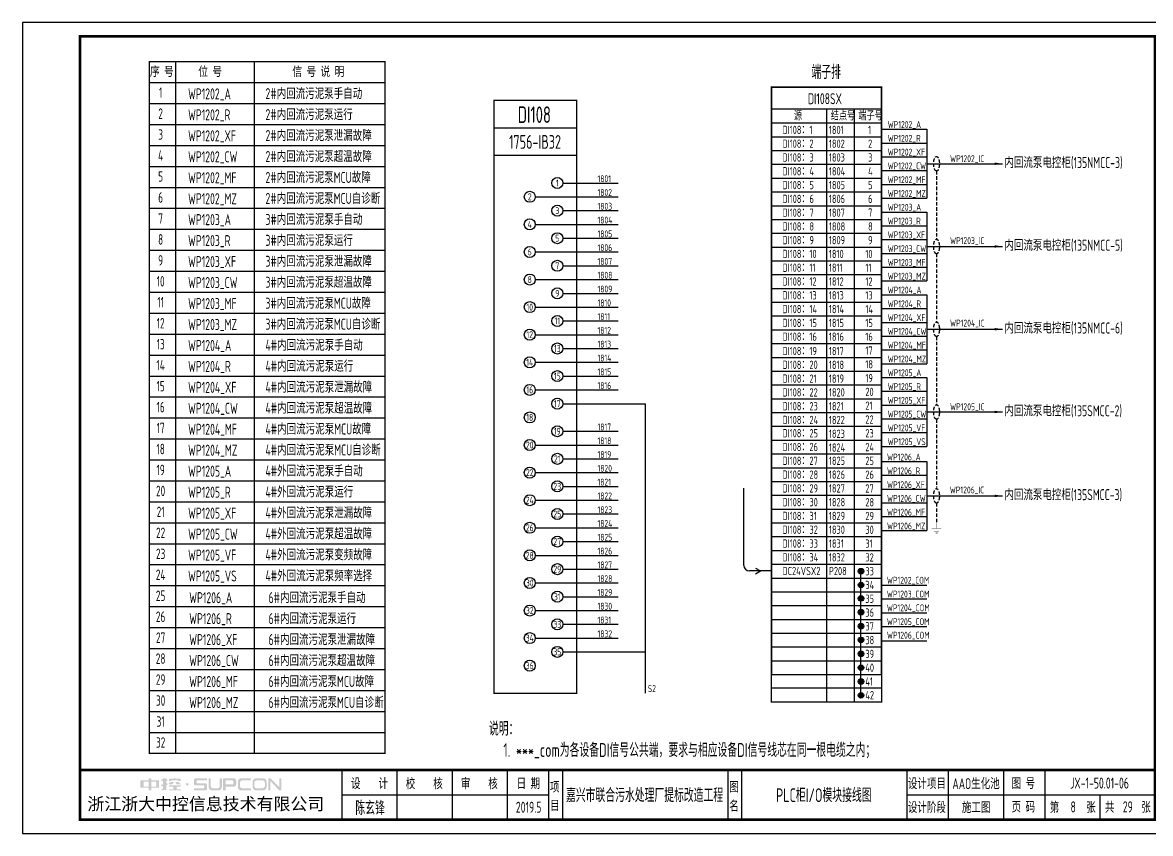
# Model space of a CAD drawing. Header units: millimetres. Extents: x 30557 to 235556, y -116603 to -73383.
# Drawn here: x 38873 to 42964, y -83077 to -80137 of the extents above; entities that cross this region are included whole.
import ezdxf
from ezdxf.enums import TextEntityAlignment as Align

# ---------------------------------------------------------------- set-up
doc = ezdxf.new("R2010")
doc.units = ezdxf.units.MM
doc.linetypes.add('DASHED2', pattern=[0.375, 0.25, -0.125])
doc.layers.add('1', color=3, linetype='Continuous')
doc.layers.add('符号层', color=3, linetype='Continuous')
doc.layers.add('_Drawing', color=7, linetype='Continuous', lineweight=25)
doc.styles.add('supcon', font='sceie.shx', dxfattribs={"width": 0.75, "height": 40, "bigfont": 'sceic.shx'})
doc.styles.add('Title', font='', dxfattribs={"height": 45})
doc.styles.get('Title').set_extended_font_data('SimHei')

# ---------------------------------------------------------------- blocks, each defined once
blk = doc.blocks.new('中控·SUPCON')
at = {"linetype": 'Continuous'}
h = blk.add_hatch(color=2, dxfattribs=at)
h.dxf.hatch_style = 1
h.paths.add_polyline_path([(34, 33), (20, 33), (20, 37), (15, 37), (15, 36), (15, 33), (0, 33), (0, 20), (13, 20), (15, 20), (15, 15), (20, 15), (20, 20), (22, 20), (34, 20)])
h.paths.add_polyline_path([(20, 30), (20, 31), (29, 31), (29, 22), (20, 22)], flags=16)
h.paths.add_polyline_path([(15, 30), (15, 22), (6, 22), (6, 31), (15, 31)], flags=16)
h.paths.add_polyline_path([(47, 32), (49, 32), (49, 35), (47, 35), (47, 37), (41, 37), (41, 35), (38, 35), (38, 32), (41, 32), (41, 25.8), (38, 25), (38, 22), (41, 22.8), (41, 18.3), (39, 17), (39, 15), (47, 16), (47, 24.5), (49, 25), (49, 28), (47, 27.5)])
h.paths.add_polyline_path([(61, 30), (55, 30), (52, 28), (52, 26), (58, 26)])
h.paths.add_polyline_path([(73, 28), (71, 28), (70, 30), (64, 30), (66, 26), (73, 26)])
h.paths.add_polyline_path([(73, 36), (64.6, 36), (64.6, 37), (60.4, 37), (60.4, 36), (52, 36), (52, 32), (56.8, 32), (56.8, 33.1), (68.2, 33.1), (68.2, 32), (73, 32)])
h.paths.add_polyline_path([(66, 22), (73, 22), (73, 24), (52, 24), (52, 22), (60, 22), (60, 17), (52, 17), (52, 15), (74, 15), (74, 17), (66, 17)])
h.paths.add_polyline_path([(82.7, 26.1, 1), (87.6, 26.1, 1)])
h.paths.add_polyline_path([(118, 28), (103.5, 28, -0.414214), (102.5, 29), (102.5, 32, -0.414214), (103.5, 33), (121, 33), (121, 37), (100.5, 37, 0.414214), (97.5, 34), (97.5, 27, 0.414214), (100.5, 24), (115, 24, -0.414214), (116, 23), (116, 20, -0.414214), (115, 19), (97.5, 19), (97.5, 15), (118, 15, 0.414214), (121, 18), (121, 25, 0.414214)])
h.paths.add_polyline_path([(128, 37), (124, 37), (124, 36), (124, 21, 0.414214), (130, 15), (142, 15, 0.414214), (148, 21), (148, 37), (144, 37), (144, 22, -0.414214), (141, 19), (131, 19, -0.414214), (128, 22)])
h.paths.add_polyline_path([(174, 26), (174, 33, 0.414214), (170, 37), (150, 37), (150, 36), (150, 15), (155, 15), (155, 22), (170, 22, 0.414214)])
h.paths.add_polyline_path([(167, 26), (155, 26), (155, 33), (167, 33, -0.414214), (169, 31), (169, 28, -0.414214)], flags=16)
h.paths.add_polyline_path([(201, 19), (185, 19, -0.414214), (181, 23), (181, 29, -0.414214), (185, 33), (201, 33), (201, 37), (183, 37, 0.414214), (177, 31), (177, 21, 0.414214), (183, 15), (201, 15)])
h.paths.add_polyline_path([(229, 21), (229, 31, 0.414214), (223, 37), (210, 37, 0.414214), (204, 31), (204, 21, 0.414214), (210, 15), (223, 15, 0.414214)])
h.paths.add_polyline_path([(207, 23), (207, 29, -0.414214), (211, 33), (222, 33, -0.414214), (226, 29), (226, 23, -0.414214), (222, 19), (211, 19, -0.414214)], flags=16)
h.paths.add_polyline_path([(236, 32.1), (252, 15), (256, 15), (256, 37), (252, 37), (252, 21), (236, 37), (232, 37), (232, 36), (232, 15), (236, 15)])
h = blk.add_hatch(color=2, dxfattribs=at)
h.dxf.hatch_style = 1
h.paths.add_polyline_path([(34, 33), (20, 33), (20, 37), (15, 37), (15, 36), (15, 33), (0, 33), (0, 20), (13, 20), (15, 20), (15, 15), (20, 15), (20, 20), (22, 20), (34, 20)])
h.paths.add_polyline_path([(20, 30), (20, 31), (29, 31), (29, 22), (20, 22)], flags=16)
h.paths.add_polyline_path([(15, 30), (15, 22), (6, 22), (6, 31), (15, 31)], flags=16)
h.paths.add_polyline_path([(47, 32), (49, 32), (49, 35), (47, 35), (47, 37), (41, 37), (41, 35), (38, 35), (38, 32), (41, 32), (41, 25.8), (38, 25), (38, 22), (41, 22.8), (41, 18.3), (39, 17), (39, 15), (47, 16), (47, 24.5), (49, 25), (49, 28), (47, 27.5)])
h.paths.add_polyline_path([(61, 30), (55, 30), (52, 28), (52, 26), (58, 26)])
h.paths.add_polyline_path([(73, 28), (71, 28), (70, 30), (64, 30), (66, 26), (73, 26)])
h.paths.add_polyline_path([(73, 36), (64.6, 36), (64.6, 37), (60.4, 37), (60.4, 36), (52, 36), (52, 32), (56.8, 32), (56.8, 33.1), (68.2, 33.1), (68.2, 32), (73, 32)])
h.paths.add_polyline_path([(66, 22), (73, 22), (73, 24), (52, 24), (52, 22), (60, 22), (60, 17), (52, 17), (52, 15), (74, 15), (74, 17), (66, 17)])
h.paths.add_polyline_path([(82.7, 26.1, 1), (87.6, 26.1, 1)])
h.paths.add_polyline_path([(118, 28), (103.5, 28, -0.414214), (102.5, 29), (102.5, 32, -0.414214), (103.5, 33), (121, 33), (121, 37), (100.5, 37, 0.414214), (97.5, 34), (97.5, 27, 0.414214), (100.5, 24), (115, 24, -0.414214), (116, 23), (116, 20, -0.414214), (115, 19), (97.5, 19), (97.5, 15), (118, 15, 0.414214), (121, 18), (121, 25, 0.414214)])
h.paths.add_polyline_path([(128, 37), (124, 37), (124, 36), (124, 21, 0.414214), (130, 15), (142, 15, 0.414214), (148, 21), (148, 37), (144, 37), (144, 22, -0.414214), (141, 19), (131, 19, -0.414214), (128, 22)])
h.paths.add_polyline_path([(174, 26), (174, 33, 0.414214), (170, 37), (150, 37), (150, 36), (150, 15), (155, 15), (155, 22), (170, 22, 0.414214)])
h.paths.add_polyline_path([(167, 26), (155, 26), (155, 33), (167, 33, -0.414214), (169, 31), (169, 28, -0.414214)], flags=16)
h.paths.add_polyline_path([(201, 19), (185, 19, -0.414214), (181, 23), (181, 29, -0.414214), (185, 33), (201, 33), (201, 37), (183, 37, 0.414214), (177, 31), (177, 21, 0.414214), (183, 15), (201, 15)])
h.paths.add_polyline_path([(229, 21), (229, 31, 0.414214), (223, 37), (210, 37, 0.414214), (204, 31), (204, 21, 0.414214), (210, 15), (223, 15, 0.414214)])
h.paths.add_polyline_path([(207, 23), (207, 29, -0.414214), (211, 33), (222, 33, -0.414214), (226, 29), (226, 23, -0.414214), (222, 19), (211, 19, -0.414214)], flags=16)
h.paths.add_polyline_path([(236, 32.1), (252, 15), (256, 15), (256, 37), (252, 37), (252, 21), (236, 37), (232, 37), (232, 36), (232, 15), (236, 15)])
h = blk.add_hatch(color=2, dxfattribs=at)
h.dxf.hatch_style = 1
h.paths.add_polyline_path([(34, 33), (20, 33), (20, 37), (15, 37), (15, 36), (15, 33), (0, 33), (0, 20), (13, 20), (15, 20), (15, 15), (20, 15), (20, 20), (22, 20), (34, 20)])
h.paths.add_polyline_path([(20, 30), (20, 31), (29, 31), (29, 22), (20, 22)], flags=16)
h.paths.add_polyline_path([(15, 30), (15, 22), (6, 22), (6, 31), (15, 31)], flags=16)
h.paths.add_polyline_path([(47, 32), (49, 32), (49, 35), (47, 35), (47, 37), (41, 37), (41, 35), (38, 35), (38, 32), (41, 32), (41, 25.8), (38, 25), (38, 22), (41, 22.8), (41, 18.3), (39, 17), (39, 15), (47, 16), (47, 24.5), (49, 25), (49, 28), (47, 27.5)])
h.paths.add_polyline_path([(61, 30), (55, 30), (52, 28), (52, 26), (58, 26)])
h.paths.add_polyline_path([(73, 28), (71, 28), (70, 30), (64, 30), (66, 26), (73, 26)])
h.paths.add_polyline_path([(73, 36), (64.6, 36), (64.6, 37), (60.4, 37), (60.4, 36), (52, 36), (52, 32), (56.8, 32), (56.8, 33.1), (68.2, 33.1), (68.2, 32), (73, 32)])
h.paths.add_polyline_path([(66, 22), (73, 22), (73, 24), (52, 24), (52, 22), (60, 22), (60, 17), (52, 17), (52, 15), (74, 15), (74, 17), (66, 17)])
h.paths.add_polyline_path([(82.7, 26.1, 1), (87.6, 26.1, 1)])
h.paths.add_polyline_path([(118, 28), (103.5, 28, -0.414214), (102.5, 29), (102.5, 32, -0.414214), (103.5, 33), (121, 33), (121, 37), (100.5, 37, 0.414214), (97.5, 34), (97.5, 27, 0.414214), (100.5, 24), (115, 24, -0.414214), (116, 23), (116, 20, -0.414214), (115, 19), (97.5, 19), (97.5, 15), (118, 15, 0.414214), (121, 18), (121, 25, 0.414214)])
h.paths.add_polyline_path([(128, 37), (124, 37), (124, 36), (124, 21, 0.414214), (130, 15), (142, 15, 0.414214), (148, 21), (148, 37), (144, 37), (144, 22, -0.414214), (141, 19), (131, 19, -0.414214), (128, 22)])
h.paths.add_polyline_path([(174, 26), (174, 33, 0.414214), (170, 37), (150, 37), (150, 36), (150, 15), (155, 15), (155, 22), (170, 22, 0.414214)])
h.paths.add_polyline_path([(167, 26), (155, 26), (155, 33), (167, 33, -0.414214), (169, 31), (169, 28, -0.414214)], flags=16)
h.paths.add_polyline_path([(201, 19), (185, 19, -0.414214), (181, 23), (181, 29, -0.414214), (185, 33), (201, 33), (201, 37), (183, 37, 0.414214), (177, 31), (177, 21, 0.414214), (183, 15), (201, 15)])
h.paths.add_polyline_path([(229, 21), (229, 31, 0.414214), (223, 37), (210, 37, 0.414214), (204, 31), (204, 21, 0.414214), (210, 15), (223, 15, 0.414214)])
h.paths.add_polyline_path([(207, 23), (207, 29, -0.414214), (211, 33), (222, 33, -0.414214), (226, 29), (226, 23, -0.414214), (222, 19), (211, 19, -0.414214)], flags=16)
h.paths.add_polyline_path([(236, 32.1), (252, 15), (256, 15), (256, 37), (252, 37), (252, 21), (236, 37), (232, 37), (232, 36), (232, 15), (236, 15)])
h = blk.add_hatch(color=2, dxfattribs=at)
h.dxf.hatch_style = 1
h.paths.add_polyline_path([(34, 33), (20, 33), (20, 37), (15, 37), (15, 36), (15, 33), (0, 33), (0, 20), (13, 20), (15, 20), (15, 15), (20, 15), (20, 20), (22, 20), (34, 20)])
h.paths.add_polyline_path([(20, 30), (20, 31), (29, 31), (29, 22), (20, 22)], flags=16)
h.paths.add_polyline_path([(15, 30), (15, 22), (6, 22), (6, 31), (15, 31)], flags=16)
h.paths.add_polyline_path([(47, 32), (49, 32), (49, 35), (47, 35), (47, 37), (41, 37), (41, 35), (38, 35), (38, 32), (41, 32), (41, 25.8), (38, 25), (38, 22), (41, 22.8), (41, 18.3), (39, 17), (39, 15), (47, 16), (47, 24.5), (49, 25), (49, 28), (47, 27.5)])
h.paths.add_polyline_path([(61, 30), (55, 30), (52, 28), (52, 26), (58, 26)])
h.paths.add_polyline_path([(73, 28), (71, 28), (70, 30), (64, 30), (66, 26), (73, 26)])
h.paths.add_polyline_path([(73, 36), (64.6, 36), (64.6, 37), (60.4, 37), (60.4, 36), (52, 36), (52, 32), (56.8, 32), (56.8, 33.1), (68.2, 33.1), (68.2, 32), (73, 32)])
h.paths.add_polyline_path([(66, 22), (73, 22), (73, 24), (52, 24), (52, 22), (60, 22), (60, 17), (52, 17), (52, 15), (74, 15), (74, 17), (66, 17)])
h.paths.add_polyline_path([(82.7, 26.1, 1), (87.6, 26.1, 1)])
h.paths.add_polyline_path([(118, 28), (103.5, 28, -0.414214), (102.5, 29), (102.5, 32, -0.414214), (103.5, 33), (121, 33), (121, 37), (100.5, 37, 0.414214), (97.5, 34), (97.5, 27, 0.414214), (100.5, 24), (115, 24, -0.414214), (116, 23), (116, 20, -0.414214), (115, 19), (97.5, 19), (97.5, 15), (118, 15, 0.414214), (121, 18), (121, 25, 0.414214)])
h.paths.add_polyline_path([(128, 37), (124, 37), (124, 36), (124, 21, 0.414214), (130, 15), (142, 15, 0.414214), (148, 21), (148, 37), (144, 37), (144, 22, -0.414214), (141, 19), (131, 19, -0.414214), (128, 22)])
h.paths.add_polyline_path([(174, 26), (174, 33, 0.414214), (170, 37), (150, 37), (150, 36), (150, 15), (155, 15), (155, 22), (170, 22, 0.414214)])
h.paths.add_polyline_path([(167, 26), (155, 26), (155, 33), (167, 33, -0.414214), (169, 31), (169, 28, -0.414214)], flags=16)
h.paths.add_polyline_path([(201, 19), (185, 19, -0.414214), (181, 23), (181, 29, -0.414214), (185, 33), (201, 33), (201, 37), (183, 37, 0.414214), (177, 31), (177, 21, 0.414214), (183, 15), (201, 15)])
h.paths.add_polyline_path([(229, 21), (229, 31, 0.414214), (223, 37), (210, 37, 0.414214), (204, 31), (204, 21, 0.414214), (210, 15), (223, 15, 0.414214)])
h.paths.add_polyline_path([(207, 23), (207, 29, -0.414214), (211, 33), (222, 33, -0.414214), (226, 29), (226, 23, -0.414214), (222, 19), (211, 19, -0.414214)], flags=16)
h.paths.add_polyline_path([(236, 32.1), (252, 15), (256, 15), (256, 37), (252, 37), (252, 21), (236, 37), (232, 37), (232, 36), (232, 15), (236, 15)])
h = blk.add_hatch(color=2, dxfattribs=at)
h.dxf.hatch_style = 1
h.paths.add_polyline_path([(34, 33), (20, 33), (20, 37), (15, 37), (15, 36), (15, 33), (0, 33), (0, 20), (13, 20), (15, 20), (15, 15), (20, 15), (20, 20), (22, 20), (34, 20)])
h.paths.add_polyline_path([(20, 30), (20, 31), (29, 31), (29, 22), (20, 22)], flags=16)
h.paths.add_polyline_path([(15, 30), (15, 22), (6, 22), (6, 31), (15, 31)], flags=16)
h.paths.add_polyline_path([(47, 32), (49, 32), (49, 35), (47, 35), (47, 37), (41, 37), (41, 35), (38, 35), (38, 32), (41, 32), (41, 25.8), (38, 25), (38, 22), (41, 22.8), (41, 18.3), (39, 17), (39, 15), (47, 16), (47, 24.5), (49, 25), (49, 28), (47, 27.5)])
h.paths.add_polyline_path([(61, 30), (55, 30), (52, 28), (52, 26), (58, 26)])
h.paths.add_polyline_path([(73, 28), (71, 28), (70, 30), (64, 30), (66, 26), (73, 26)])
h.paths.add_polyline_path([(73, 36), (64.6, 36), (64.6, 37), (60.4, 37), (60.4, 36), (52, 36), (52, 32), (56.8, 32), (56.8, 33.1), (68.2, 33.1), (68.2, 32), (73, 32)])
h.paths.add_polyline_path([(66, 22), (73, 22), (73, 24), (52, 24), (52, 22), (60, 22), (60, 17), (52, 17), (52, 15), (74, 15), (74, 17), (66, 17)])
h.paths.add_polyline_path([(82.7, 26.1, 1), (87.6, 26.1, 1)])
h.paths.add_polyline_path([(118, 28), (103.5, 28, -0.414214), (102.5, 29), (102.5, 32, -0.414214), (103.5, 33), (121, 33), (121, 37), (100.5, 37, 0.414214), (97.5, 34), (97.5, 27, 0.414214), (100.5, 24), (115, 24, -0.414214), (116, 23), (116, 20, -0.414214), (115, 19), (97.5, 19), (97.5, 15), (118, 15, 0.414214), (121, 18), (121, 25, 0.414214)])
h.paths.add_polyline_path([(128, 37), (124, 37), (124, 36), (124, 21, 0.414214), (130, 15), (142, 15, 0.414214), (148, 21), (148, 37), (144, 37), (144, 22, -0.414214), (141, 19), (131, 19, -0.414214), (128, 22)])
h.paths.add_polyline_path([(174, 26), (174, 33, 0.414214), (170, 37), (150, 37), (150, 36), (150, 15), (155, 15), (155, 22), (170, 22, 0.414214)])
h.paths.add_polyline_path([(167, 26), (155, 26), (155, 33), (167, 33, -0.414214), (169, 31), (169, 28, -0.414214)], flags=16)
h.paths.add_polyline_path([(201, 19), (185, 19, -0.414214), (181, 23), (181, 29, -0.414214), (185, 33), (201, 33), (201, 37), (183, 37, 0.414214), (177, 31), (177, 21, 0.414214), (183, 15), (201, 15)])
h.paths.add_polyline_path([(229, 21), (229, 31, 0.414214), (223, 37), (210, 37, 0.414214), (204, 31), (204, 21, 0.414214), (210, 15), (223, 15, 0.414214)])
h.paths.add_polyline_path([(207, 23), (207, 29, -0.414214), (211, 33), (222, 33, -0.414214), (226, 29), (226, 23, -0.414214), (222, 19), (211, 19, -0.414214)], flags=16)
h.paths.add_polyline_path([(236, 32.1), (252, 15), (256, 15), (256, 37), (252, 37), (252, 21), (236, 37), (232, 37), (232, 36), (232, 15), (236, 15)])
h = blk.add_hatch(color=2, dxfattribs=at)
h.dxf.hatch_style = 1
h.paths.add_polyline_path([(34, 33), (20, 33), (20, 37), (15, 37), (15, 36), (15, 33), (0, 33), (0, 20), (13, 20), (15, 20), (15, 15), (20, 15), (20, 20), (22, 20), (34, 20)])
h.paths.add_polyline_path([(20, 30), (20, 31), (29, 31), (29, 22), (20, 22)], flags=16)
h.paths.add_polyline_path([(15, 30), (15, 22), (6, 22), (6, 31), (15, 31)], flags=16)
h.paths.add_polyline_path([(47, 32), (49, 32), (49, 35), (47, 35), (47, 37), (41, 37), (41, 35), (38, 35), (38, 32), (41, 32), (41, 25.8), (38, 25), (38, 22), (41, 22.8), (41, 18.3), (39, 17), (39, 15), (47, 16), (47, 24.5), (49, 25), (49, 28), (47, 27.5)])
h.paths.add_polyline_path([(61, 30), (55, 30), (52, 28), (52, 26), (58, 26)])
h.paths.add_polyline_path([(73, 28), (71, 28), (70, 30), (64, 30), (66, 26), (73, 26)])
h.paths.add_polyline_path([(73, 36), (64.6, 36), (64.6, 37), (60.4, 37), (60.4, 36), (52, 36), (52, 32), (56.8, 32), (56.8, 33.1), (68.2, 33.1), (68.2, 32), (73, 32)])
h.paths.add_polyline_path([(66, 22), (73, 22), (73, 24), (52, 24), (52, 22), (60, 22), (60, 17), (52, 17), (52, 15), (74, 15), (74, 17), (66, 17)])
h.paths.add_polyline_path([(82.7, 26.1, 1), (87.6, 26.1, 1)])
h.paths.add_polyline_path([(118, 28), (103.5, 28, -0.414214), (102.5, 29), (102.5, 32, -0.414214), (103.5, 33), (121, 33), (121, 37), (100.5, 37, 0.414214), (97.5, 34), (97.5, 27, 0.414214), (100.5, 24), (115, 24, -0.414214), (116, 23), (116, 20, -0.414214), (115, 19), (97.5, 19), (97.5, 15), (118, 15, 0.414214), (121, 18), (121, 25, 0.414214)])
h.paths.add_polyline_path([(128, 37), (124, 37), (124, 36), (124, 21, 0.414214), (130, 15), (142, 15, 0.414214), (148, 21), (148, 37), (144, 37), (144, 22, -0.414214), (141, 19), (131, 19, -0.414214), (128, 22)])
h.paths.add_polyline_path([(174, 26), (174, 33, 0.414214), (170, 37), (150, 37), (150, 36), (150, 15), (155, 15), (155, 22), (170, 22, 0.414214)])
h.paths.add_polyline_path([(167, 26), (155, 26), (155, 33), (167, 33, -0.414214), (169, 31), (169, 28, -0.414214)], flags=16)
h.paths.add_polyline_path([(201, 19), (185, 19, -0.414214), (181, 23), (181, 29, -0.414214), (185, 33), (201, 33), (201, 37), (183, 37, 0.414214), (177, 31), (177, 21, 0.414214), (183, 15), (201, 15)])
h.paths.add_polyline_path([(229, 21), (229, 31, 0.414214), (223, 37), (210, 37, 0.414214), (204, 31), (204, 21, 0.414214), (210, 15), (223, 15, 0.414214)])
h.paths.add_polyline_path([(207, 23), (207, 29, -0.414214), (211, 33), (222, 33, -0.414214), (226, 29), (226, 23, -0.414214), (222, 19), (211, 19, -0.414214)], flags=16)
h.paths.add_polyline_path([(236, 32.1), (252, 15), (256, 15), (256, 37), (252, 37), (252, 21), (236, 37), (232, 37), (232, 36), (232, 15), (236, 15)])
blk = doc.blocks.new('supcon图框')
at = {"linetype": 'Continuous'}
for p, q in [((6145.7, 4361.7), (1987.7, 4361.7)), ((1987.7, 4361.7), (1987.7, 1421.7)), ((6145.7, 1421.7), (6145.7, 4361.7)), ((1987.7, 1421.7), (6145.7, 1421.7))]:
    blk.add_line(p, q, dxfattribs=at)
for p, q in [((3145.7, 1651.7), (3145.7, 1471.7)), ((3345.7, 1651.7), (3345.7, 1471.7)), ((3545.7, 1651.7), (3545.7, 1471.7)), ((3745.7, 1651.7), (3745.7, 1471.7)), ((3895.7, 1651.7), (3895.7, 1471.7)), ((3945.7, 1651.7), (3945.7, 1471.7)), ((4545.7, 1651.7), (4545.7, 1471.7)), ((4595.7, 1651.7), (4595.7, 1471.7)), ((5195.7, 1651.7), (5195.7, 1471.7)), ((5345.7, 1651.7), (5345.7, 1471.7)), ((5545.7, 1651.7), (5545.7, 1471.7)), ((5695.7, 1651.7), (5695.7, 1471.7)), ((3145.7, 1561.7), (3895.7, 1561.7)), ((5195.7, 1561.7), (6095.7, 1561.7)), ((5895.7, 1561.7), (5895.7, 1471.7))]:
    blk.add_line(p, q)
at = {"linetype": 'Continuous', "const_width": 10}
blk.add_lwpolyline([(2195.7, 4311.7), (6095.7, 4311.7), (6095.7, 1471.7), (2195.7, 1471.7)], close=True, dxfattribs=at)
blk.add_lwpolyline([(2195.7, 1651.7), (6095.7, 1651.7)], dxfattribs=at)
at = {"linetype": 'Continuous', "xscale": 2, "yscale": 2, "zscale": 2}
blk.add_blockref('中控·SUPCON', (2414.6, 1547.7), dxfattribs=at)
at = {"style": 'supcon', "width": 0.75}
for s, p in [('设    计', (3246.2, 1604.2)), ('校    核', (3444.8, 1604.2)), ('审    核', (3644.5, 1604.2)), ('日 期', (3822.5, 1604.2)), ('项', (3918.2, 1590.7)), ('图', (4568.2, 1590.7)), ('设计项目', (5268, 1604.2)), ('图 号', (5618, 1604.2)), ('目', (3918.2, 1522.9)), ('名', (4568.2, 1522.9)), ('设计阶段', (5268, 1518.1)), ('施工图', (5446.5, 1518.1)), ('页 码', (5618, 1518.1)), ('第      张', (5797, 1518.1)), ('共      张', (5997, 1518.1))]:
    blk.add_text(s, height=40, dxfattribs=at).set_placement(p, align=Align.MIDDLE)
at = {"style": 'Title'}
blk.add_text('浙江浙大中控信息技术有限公司', height=45, dxfattribs=at).set_placement((2222.8, 1506.2))
blk = doc.blocks.new('DI端子_42')
at = {"lineweight": -3}
h = blk.add_hatch(color=256, dxfattribs=at)
h.dxf.hatch_style = 1
h.paths.add_polyline_path([(10680.5, 453.6, 1), (10660.5, 453.6, 1)])
h = blk.add_hatch(color=256, dxfattribs=at)
h.dxf.hatch_style = 1
h.paths.add_polyline_path([(10680.5, 403.6, 1), (10660.5, 403.6, 1)])
h = blk.add_hatch(color=256, dxfattribs=at)
h.dxf.hatch_style = 1
h.paths.add_polyline_path([(10680.5, 354.9, 1), (10660.5, 354.9, 1)])
h = blk.add_hatch(color=256, dxfattribs=at)
h.dxf.hatch_style = 1
h.paths.add_polyline_path([(10680.5, 304.9, 1), (10660.5, 304.9, 1)])
h = blk.add_hatch(color=256, dxfattribs=at)
h.dxf.hatch_style = 1
h.paths.add_polyline_path([(10680.5, 254.2, 1), (10660.5, 254.2, 1)])
h = blk.add_hatch(color=256, dxfattribs=at)
h.dxf.hatch_style = 1
h.paths.add_polyline_path([(10680.5, 204.2, 1), (10660.5, 204.2, 1)])
h = blk.add_hatch(color=256, dxfattribs=at)
h.dxf.hatch_style = 1
h.paths.add_polyline_path([(10680.5, 153.8, 1), (10660.5, 153.8, 1)])
h = blk.add_hatch(color=256, dxfattribs=at)
h.dxf.hatch_style = 1
h.paths.add_polyline_path([(10680.5, 103.8, 1), (10660.5, 103.8, 1)])
h = blk.add_hatch(color=256, dxfattribs=at)
h.dxf.hatch_style = 1
h.paths.add_polyline_path([(10680.5, 53.5, 1), (10660.5, 53.5, 1)])
h = blk.add_hatch(color=256, dxfattribs=at)
h.dxf.hatch_style = 1
h.paths.add_polyline_path([(10680.5, 3.5, 1), (10660.5, 3.5, 1)])
for p, q in [((10345.5, 2208.8), (10345.5, 78.8)), ((10745.5, 2208.8), (10345.5, 2208.8)), ((10745.5, 78.8), (10745.5, 2208.8)), ((10545.5, 2128.8), (10545.5, 78.8)), ((10645.5, 2128.8), (10645.5, 78.8)), ((10345.5, 2078.8), (10745.5, 2078.8)), ((10345.5, 2028.8), (10745.5, 2028.8)), ((10345.5, 1978.8), (10745.5, 1978.8)), ((10345.5, 1928.8), (10745.5, 1928.8)), ((10345.5, 1878.8), (10745.5, 1878.8)), ((10345.5, 1828.8), (10745.5, 1828.8)), ((10345.5, 1778.8), (10745.5, 1778.8)), ((10345.5, 1728.8), (10745.5, 1728.8)), ((10345.5, 1678.8), (10745.5, 1678.8)), ((10345.5, 1628.8), (10745.5, 1628.8)), ((10345.5, 1578.8), (10745.5, 1578.8)), ((10345.5, 1528.8), (10745.5, 1528.8)), ((10345.5, 1478.8), (10745.5, 1478.8)), ((10345.5, 1428.8), (10745.5, 1428.8)), ((10345.5, 1378.8), (10745.5, 1378.8)), ((10345.5, 1328.8), (10745.5, 1328.8)), ((10345.5, 1278.8), (10745.5, 1278.8)), ((10345.5, 1228.8), (10745.5, 1228.8)), ((10345.5, 1178.8), (10745.5, 1178.8)), ((10345.5, 1128.8), (10745.5, 1128.8)), ((10345.5, 1078.8), (10745.5, 1078.8)), ((10345.5, 1028.8), (10745.5, 1028.8)), ((10345.5, 978.8), (10745.5, 978.8)), ((10345.5, 928.8), (10745.5, 928.8)), ((10345.5, 878.8), (10745.5, 878.8)), ((10345.5, 828.8), (10745.5, 828.8)), ((10345.5, 778.8), (10745.5, 778.8)), ((10345.5, 728.8), (10745.5, 728.8)), ((10345.5, 678.8), (10745.5, 678.8)), ((10345.5, 628.8), (10745.5, 628.8)), ((10345.5, 578.8), (10745.5, 578.8)), ((10345.5, 528.8), (10745.5, 528.8)), ((10345.5, 478.8), (10745.5, 478.8)), ((10345.5, 428.8), (10745.5, 428.8)), ((10345.5, 378.8), (10745.5, 378.8)), ((10345.5, 328.8), (10745.5, 328.8)), ((10345.5, 278.8), (10745.5, 278.8)), ((10345.5, 228.8), (10745.5, 228.8)), ((10345.5, 178.8), (10745.5, 178.8)), ((10345.5, 128.8), (10745.5, 128.8))]:
    blk.add_line(p, q, dxfattribs=at)
for p, q in [((10345.5, 2208.8), (10745.5, 2208.8)), ((10345.5, -21.2), (10345.5, 2208.8)), ((10745.5, 2208.8), (10745.5, -21.2)), ((10670, 2.9), (10670, 454.3)), ((10345.5, 78.8), (10745.5, 78.8)), ((10345.5, 28.8), (10345.5, 78.8)), ((10545.5, 78.8), (10545.5, -21.2)), ((10645.5, 78.8), (10645.5, -21.2)), ((10745.5, 78.8), (10745.5, 28.8)), ((10745.5, 28.8), (10345.5, 28.8)), ((10345.5, -21.2), (10345.5, 28.8)), ((10745.5, 28.8), (10745.5, -21.2)), ((10745.5, -21.2), (10345.5, -21.2)), ((10745.5, -21.2), (10345.5, -21.2))]:
    blk.add_line(p, q)
at = {"const_width": 5}
blk.add_lwpolyline([(10345.5, 2208.8), (10745.5, 2208.8), (10745.5, -21.2), (10345.5, -21.2), (10345.5, 2208.8)], dxfattribs=at)
at = {"lineweight": -3, "const_width": 5}
blk.add_lwpolyline([(10345.5, 2128.8), (10745.5, 2128.8)], dxfattribs=at)
at = {"lineweight": -3}
for centre in [(10670.5, 453.6), (10670.5, 403.6), (10670.5, 354.9), (10670.5, 304.9), (10670.5, 254.2), (10670.5, 204.2), (10670.5, 153.8), (10670.5, 103.8), (10670.5, 53.5), (10670.5, 3.5)]:
    blk.add_circle(centre, 10, dxfattribs=at)
at = {"color": 7, "style": 'supcon', "width": 0.75}
for s, p in [('源', (10427.3, 2088.6)), ('结点号', (10561.2, 2088.6)), ('端子号', (10661.2, 2088.6)), ('1', (10696.4, 2038.6)), ('2', (10696.4, 1988.6)), ('3', (10696.4, 1938.6)), ('4', (10696.4, 1888.6)), ('5', (10696.4, 1838.6)), ('6', (10696.4, 1788.6)), ('7', (10696.4, 1738.6)), ('8', (10696.4, 1688.6)), ('9', (10696.4, 1638.6)), ('10', (10686.4, 1588.6)), ('11', (10686.4, 1538.6)), ('12', (10686.4, 1488.6)), ('13', (10686.4, 1438.6)), ('14', (10686.4, 1388.6)), ('15', (10686.4, 1338.6)), ('16', (10686.4, 1288.6)), ('17', (10686.4, 1238.6)), ('18', (10686.4, 1188.6)), ('19', (10686.4, 1138.6)), ('20', (10686.4, 1088.6)), ('21', (10686.4, 1038.6)), ('22', (10686.4, 988.6)), ('23', (10686.4, 938.6)), ('24', (10686.4, 888.6)), ('25', (10686.4, 838.6)), ('26', (10686.4, 788.6)), ('27', (10686.4, 738.6)), ('28', (10686.4, 688.6)), ('29', (10686.4, 638.6)), ('30', (10686.4, 588.6)), ('31', (10686.4, 538.6)), ('32', (10686.4, 488.6)), ('33', (10686.4, 438.6)), ('34', (10686.4, 388.6)), ('35', (10686.4, 338.6)), ('36', (10686.4, 288.6)), ('37', (10686.4, 238.6)), ('38', (10686.4, 188.6)), ('39', (10686.4, 138.6)), ('40', (10686.4, 88.6)), ('41', (10686.4, 38.6)), ('42', (10686.4, -11.2))]:
    blk.add_text(s, height=30, dxfattribs=at).set_placement(p)
blk = doc.blocks.new('1756-IB32')
at = {"linetype": 'Continuous'}
for p, q in [((13409.3, 32239.5), (13609.3, 32239.5)), ((13309.3, 32189.5), (13609.3, 32189.5)), ((13409.3, 32139.5), (13609.3, 32139.5)), ((13309.3, 32089.5), (13609.3, 32089.5)), ((13409.3, 32039.5), (13609.3, 32039.5)), ((13309.3, 31989.5), (13609.3, 31989.5)), ((13409.3, 31939.5), (13609.3, 31939.5)), ((13309.3, 31889.5), (13609.3, 31889.5)), ((13409.3, 31839.5), (13609.3, 31839.5)), ((13309.3, 31789.5), (13609.3, 31789.5)), ((13409.3, 31739.5), (13609.3, 31739.5)), ((13309.3, 31689.5), (13609.3, 31689.5)), ((13409.3, 31639.5), (13609.3, 31639.5)), ((13309.3, 31589.5), (13609.3, 31589.5)), ((13409.3, 31539.5), (13609.3, 31539.5)), ((13309.3, 31489.5), (13609.3, 31489.5)), ((13409.3, 31339.5), (13609.3, 31339.5)), ((13309.3, 31289.5), (13609.3, 31289.5)), ((13409.3, 31239.5), (13609.3, 31239.5)), ((13309.3, 31189.5), (13609.3, 31189.5)), ((13409.3, 31139.5), (13609.3, 31139.5)), ((13309.3, 31089.5), (13609.3, 31089.5)), ((13409.3, 31039.5), (13609.3, 31039.5)), ((13309.3, 30989.5), (13609.3, 30989.5)), ((13409.3, 30939.5), (13609.3, 30939.5)), ((13309.3, 30889.5), (13609.3, 30889.5)), ((13409.3, 30839.5), (13609.3, 30839.5)), ((13309.3, 30789.5), (13609.3, 30789.5)), ((13409.3, 30739.5), (13609.3, 30739.5)), ((13309.3, 30689.5), (13609.3, 30689.5)), ((13409.3, 30639.5), (13609.3, 30639.5)), ((13309.3, 30589.5), (13609.3, 30589.5))]:
    blk.add_line(p, q, dxfattribs=at)
at = {"color": 5, "linetype": 'Continuous'}
for p, q in [((13409.3, 31439.5), (13709.3, 31439.5)), ((13709.3, 30389.5), (13709.3, 31439.5)), ((13409.3, 30539.5), (13709.3, 30539.5))]:
    blk.add_line(p, q, dxfattribs=at)
at = {"linetype": 'Continuous', "const_width": 5}
blk.add_lwpolyline([(13159.3, 32539.5), (13459.3, 32539.5), (13459.3, 30389.5), (13159.3, 30389.5)], close=True, dxfattribs=at)
for points in [[(13159.3, 32439.5), (13459.3, 32439.5)], [(13159.3, 32339.5), (13459.3, 32339.5)]]:
    blk.add_lwpolyline(points, dxfattribs=at)
at = {"lineweight": -3}
for centre in [(13389.3, 32239.5), (13289.3, 32189.5), (13389.3, 32139.5), (13289.3, 32089.5), (13389.3, 32039.5), (13289.3, 31989.5), (13389.3, 31939.5), (13289.3, 31889.5), (13389.3, 31839.5), (13289.3, 31789.5), (13389.3, 31739.5), (13289.3, 31689.5), (13389.3, 31639.5), (13289.3, 31589.5), (13389.3, 31539.5), (13289.3, 31489.5), (13389.3, 31439.5), (13289.3, 31389.5), (13389.3, 31339.5), (13289.3, 31289.5), (13389.3, 31239.5), (13289.3, 31189.5), (13389.3, 31139.5), (13289.3, 31089.5), (13389.3, 31039.5), (13289.3, 30989.5), (13389.3, 30939.5), (13289.3, 30889.5), (13389.3, 30839.5), (13289.3, 30789.5), (13389.3, 30739.5), (13289.3, 30689.5), (13389.3, 30639.5), (13289.3, 30589.5), (13389.3, 30539.5), (13289.3, 30489.5)]:
    blk.add_circle(centre, 20, dxfattribs=at)
at = {"color": 7, "style": 'supcon', "width": 0.75}
blk.add_text('1756-IB32', height=50, dxfattribs=at).set_placement((13308.4, 32388.6), align=Align.MIDDLE)
at = {"style": 'supcon', "width": 0.75}
for s, p in [('1', (13389.1, 32239.5)), ('2', (13289.1, 32189.5)), ('3', (13389.1, 32139.5)), ('4', (13289.1, 32089.5)), ('5', (13389.1, 32039.5)), ('6', (13289.1, 31989.5)), ('7', (13389.1, 31939.5)), ('8', (13289.1, 31889.5)), ('9', (13389.1, 31839.5)), ('10', (13289.1, 31789.5)), ('11', (13389.1, 31739.5)), ('12', (13289.1, 31689.5)), ('13', (13389.1, 31639.5)), ('14', (13289.1, 31589.5)), ('15', (13389.1, 31539.5)), ('16', (13289.1, 31489.5)), ('17', (13389.1, 31439.5)), ('18', (13289.1, 31389.5)), ('19', (13389.1, 31339.5)), ('20', (13289.1, 31289.5)), ('21', (13389.1, 31239.5)), ('22', (13289.1, 31189.5)), ('23', (13389.1, 31139.5)), ('24', (13289.1, 31089.5)), ('25', (13389.1, 31039.5)), ('26', (13289.1, 30989.5)), ('27', (13389.1, 30939.5)), ('28', (13289.1, 30889.5)), ('29', (13389.1, 30839.5)), ('30', (13289.1, 30789.5)), ('31', (13389.1, 30739.5)), ('32', (13289.1, 30689.5)), ('33', (13389.1, 30639.5)), ('34', (13289.1, 30589.5)), ('35', (13389.1, 30539.5)), ('36', (13289.1, 30489.5))]:
    blk.add_text(s, height=25, dxfattribs=at).set_placement(p, align=Align.MIDDLE)

msp = doc.modelspace()

# ---------------------------------------------------------------- linework, layer by layer
at = {"lineweight": -3}
for p, q in [((39428.1, -80278.3), (39428.1, -81038.3)), ((39713.1, -80278.3), (39713.1, -81038.3)), ((39333.1, -80354.3), (40188.1, -80354.3)), ((39333.1, -80430.3), (40188.1, -80430.3)), ((39333.1, -80506.3), (40188.1, -80506.3)), ((39333.1, -80582.3), (40188.1, -80582.3)), ((39333.1, -80658.3), (40188.1, -80658.3)), ((39333.1, -80734.3), (40188.1, -80734.3)), ((39333.1, -80810.3), (40188.1, -80810.3)), ((39333.1, -80886.3), (40188.1, -80886.3)), ((39333.1, -80962.3), (40188.1, -80962.3)), ((39333.1, -81038.3), (40188.1, -81038.3)), ((39428.1, -81038.3), (39428.1, -82786.3)), ((39713.1, -81038.3), (39713.1, -82786.3)), ((39333.1, -81114.3), (40188.1, -81114.3)), ((39333.1, -81190.3), (40188.1, -81190.3)), ((39333.1, -81266.3), (40188.1, -81266.3)), ((39333.1, -81342.3), (40188.1, -81342.3)), ((39333.1, -81418.3), (40188.1, -81418.3)), ((39333.1, -81494.3), (40188.1, -81494.3)), ((39333.1, -81570.3), (40188.1, -81570.3)), ((39333.1, -81646.3), (40188.1, -81646.3)), ((39333.1, -81722.3), (40188.1, -81722.3)), ((39333.1, -81798.3), (40188.1, -81798.3)), ((39333.1, -81874.3), (40188.1, -81874.3)), ((39333.1, -81950.3), (40188.1, -81950.3)), ((39333.1, -82026.3), (40188.1, -82026.3)), ((39333.1, -82102.3), (40188.1, -82102.3)), ((39333.1, -82178.3), (40188.1, -82178.3)), ((39333.1, -82254.3), (40188.1, -82254.3)), ((39333.1, -82330.3), (40188.1, -82330.3)), ((39333.1, -82406.3), (40188.1, -82406.3)), ((39333.1, -82482.3), (40188.1, -82482.3)), ((39333.1, -82558.3), (40188.1, -82558.3)), ((39333.1, -82634.3), (40188.1, -82634.3)), ((39333.1, -82710.3), (40188.1, -82710.3)), ((39333.1, -82786.3), (40188.1, -82786.3))]:
    msp.add_line(p, q, dxfattribs=at)
for p, q in [((41989.3, -80523.7), (42153.5, -80523.7)), ((42153.5, -80523.7), (42153.5, -80773.7)), ((41989.3, -80573.7), (42153.5, -80573.7)), ((41989.3, -80623.7), (42153.5, -80623.7)), ((41989.3, -80673.7), (42153.5, -80673.7)), ((42153.5, -80648.7), (42427, -80648.7)), ((41989.3, -80723.7), (42153.5, -80723.7)), ((41989.3, -80773.7), (42153.5, -80773.7)), ((41989.3, -80823.7), (42153.5, -80823.7)), ((42153.5, -80823.7), (42153.5, -81073.7)), ((41989.3, -80873.7), (42153.5, -80873.7)), ((41989.3, -80923.7), (42153.5, -80923.7)), ((42153.5, -80948.7), (42427, -80948.7)), ((41989.3, -80973.7), (42153.5, -80973.7)), ((41989.3, -81023.7), (42153.5, -81023.7)), ((41989.3, -81073.7), (42153.5, -81073.7)), ((41989.3, -81123.7), (42153.5, -81123.7)), ((42153.5, -81123.7), (42153.5, -81373.7)), ((41989.3, -81173.7), (42153.5, -81173.7)), ((41989.3, -81223.7), (42153.5, -81223.7)), ((42153.5, -81248.7), (42427, -81248.7)), ((41989.3, -81273.7), (42153.5, -81273.7)), ((41989.3, -81323.7), (42153.5, -81323.7)), ((41989.3, -81373.7), (42153.5, -81373.7)), ((41989.3, -81423.7), (42153.5, -81423.7)), ((42153.5, -81423.7), (42153.5, -81673.7)), ((41989.3, -81473.7), (42153.5, -81473.7)), ((41989.3, -81523.7), (42153.5, -81523.7)), ((41989.3, -81573.7), (42153.5, -81573.7)), ((42153.5, -81548.7), (42427, -81548.7)), ((41989.3, -81623.7), (42153.5, -81623.7)), ((41989.3, -81673.7), (42153.5, -81673.7)), ((41989.3, -81728), (42153.5, -81728)), ((42153.5, -81728), (42153.5, -81978)), ((41989.3, -81778), (42153.5, -81778)), ((41989.3, -81828), (42153.5, -81828)), ((42153.5, -81853), (42427, -81853)), ((41989.3, -81878), (42153.5, -81878)), ((41989.3, -81928), (42153.5, -81928)), ((41989.3, -81978), (42153.5, -81978)), ((41989.3, -82176.5), (42153.5, -82176.5)), ((41989.3, -82226.5), (42153.5, -82226.5)), ((41989.3, -82276.5), (42153.5, -82276.5)), ((41989.3, -82326.5), (42153.5, -82326.5)), ((41989.3, -82379.1), (42153.5, -82379.1))]:
    msp.add_line(p, q)
at = {"color": 0, "linetype": 'DASHED2', "ltscale": 50}
for p, q in [((42188.2, -80675.3), (42188.2, -80922.5)), ((42188.2, -80975.3), (42188.2, -81222.5)), ((42188.2, -81275.3), (42188.2, -81522.5)), ((42188.2, -81575.3), (42188.2, -81822.5)), ((42188.2, -81879.4), (42188.2, -81950))]:
    msp.add_line(p, q, dxfattribs=at)
at = {"color": 37, "linetype": 'Continuous'}
for p, q in [((41489.3, -82105.1), (41489.3, -81825.1)), ((41589.3, -82125.1), (41509.3, -82125.1)), ((41531.9, -82115.1), (41549.3, -82125.1)), ((41531.9, -82135.1), (41549.3, -82125.1))]:
    msp.add_line(p, q, dxfattribs=at)
at = {"lineweight": -3, "const_width": 4.75}
msp.add_lwpolyline([(39333.1, -80278.3), (39333.1, -82786.3), (40188.1, -82786.3), (40188.1, -80278.3)], close=True, dxfattribs=at)
for points in [[(42427, -80648.7, 0, 9, 0), (42399.3, -80648.7, 9, 9, 0)], [(42427, -80948.7, 0, 9, 0), (42399.3, -80948.7, 9, 9, 0)], [(42427, -81248.7, 0, 9, 0), (42399.3, -81248.7, 9, 9, 0)], [(42427, -81548.7, 0, 9, 0), (42399.3, -81548.7, 9, 9, 0)], [(42427, -81853, 0, 9, 0), (42399.3, -81853, 9, 9, 0)]]:
    msp.add_lwpolyline(points, format="xyseb")
at = {"color": 37, "linetype": 'Continuous'}
msp.add_arc((41509.3, -82105.1), 20, 180, 270, dxfattribs=at)
at = {"color": 0, "linetype": 'DASHED2', "ltscale": 50}
for centre in [(42188.2, -80648.9), (42188.2, -80948.9), (42188.2, -81248.9), (42188.2, -81548.9), (42188.2, -81853)]:
    msp.add_ellipse(centre, major_axis=(0, -26.4), ratio=0.394838, dxfattribs=at)
at = {"layer": '1', "color": 0, "const_width": 1.62}
for points in [[(42188.2, -81950), (42188.2, -81971)], [(42171.1, -81971), (42205.2, -81971)], [(42179.2, -81980.5), (42197.6, -81980.5)], [(42184.9, -81987.5), (42192, -81987.5)]]:
    msp.add_lwpolyline(points, dxfattribs=at)

# ---------------------------------------------------------------- block references
for name, p in [('supcon图框', (36885.2, -84498.5)), ('DI端子_42', (31243.7, -82579.5))]:
    msp.add_blockref(name, p)
at = {"color": 1}
msp.add_blockref('1756-IB32', (27423.5, -112958.1), dxfattribs=at)

# ---------------------------------------------------------------- texts
at = {"style": 'supcon', "width": 0.75}
for s, p in [('序 号', (39378.2, -80334)), ('位 号', (39553.3, -80334)), ('信 号 说 明', (39945.7, -80334)), ('1', (39373.7, -80410)), ('2', (39373.7, -80486)), ('3', (39373.7, -80562)), ('4', (39373.7, -80638)), ('5', (39373.7, -80714)), ('6', (39373.7, -80790)), ('7', (39373.7, -80866)), ('8', (39373.7, -80942)), ('9', (39373.7, -81018)), ('10', (39373.7, -81094)), ('11', (39373.7, -81170)), ('12', (39373.7, -81246)), ('13', (39373.7, -81322)), ('14', (39373.7, -81398)), ('15', (39373.7, -81474)), ('16', (39373.7, -81550)), ('17', (39373.7, -81626)), ('18', (39373.7, -81702)), ('19', (39373.7, -81778)), ('20', (39373.7, -81854)), ('21', (39373.7, -81930)), ('22', (39373.7, -82006)), ('23', (39373.7, -82082)), ('24', (39373.7, -82158)), ('25', (39373.7, -82234)), ('26', (39373.7, -82310)), ('27', (39373.7, -82386)), ('28', (39373.7, -82462)), ('29', (39373.7, -82538)), ('30', (39373.7, -82614)), ('31', (39373.7, -82690)), ('32', (39373.7, -82766))]:
    msp.add_text(s, height=38, dxfattribs=at).set_placement(p, align=Align.CENTER)
at = {"linetype": 'Continuous', "style": 'supcon', "width": 0.75}
for s, height, p in [('WP1202_A', 40, (39473.2, -80415.4)), ('2#内回流污泥泵手自动', 40, (39754.1, -80414.5)), ('WP1202_R', 40, (39473.2, -80491.4)), ('2#内回流污泥泵运行', 40, (39754.1, -80490.5)), ('WP1202_A', 25, (42010.8, -80519)), ('WP1202_XF', 40, (39473.2, -80567.4)), ('2#内回流污泥泵泄漏故障', 40, (39754.1, -80566.5)), ('WP1202_R', 25, (42010.8, -80569)), ('2#内回流污泥泵超温故障', 40, (39754.1, -80642.5)), ('WP1202_XF', 25, (42010.8, -80619)), ('WP1202_CW', 40, (39473.2, -80643.4)), ('WP1202_IC', 25, (42237.2, -80642.9)), ('内回流泵电控柜(135NMCC-3)', 40, (42434.3, -80664.3)), ('WP1202_MF', 40, (39473.2, -80719.4)), ('2#内回流污泥泵MCU故障', 40, (39754.1, -80718.5)), ('WP1202_CW', 25, (42010.8, -80669)), ('WP1202_MF', 25, (42010.8, -80719)), ('WP1202_MZ', 40, (39473.2, -80795.4)), ('2#内回流污泥泵MCU自诊断', 40, (39754.1, -80794.5)), ('WP1202_MZ', 25, (42010.8, -80769)), ('WP1203_A', 25, (42010.8, -80819)), ('WP1203_A', 40, (39473.2, -80871.4)), ('3#内回流污泥泵手自动', 40, (39754.1, -80870.5)), ('WP1203_R', 25, (42010.8, -80869)), ('WP1203_R', 40, (39473.2, -80947.4)), ('3#内回流污泥泵运行', 40, (39754.1, -80946.5)), ('WP1203_XF', 25, (42010.8, -80919)), ('WP1203_IC', 25, (42237.2, -80939.9)), ('内回流泵电控柜(135NMCC-5)', 40, (42434.3, -80964.3)), ('WP1203_CW', 25, (42010.8, -80969)), ('WP1203_XF', 40, (39473.2, -81023.4)), ('3#内回流污泥泵泄漏故障', 40, (39754.1, -81022.5)), ('WP1203_MF', 25, (42010.8, -81019)), ('WP1203_MZ', 25, (42010.8, -81069)), ('WP1203_CW', 40, (39473.2, -81099.4)), ('3#内回流污泥泵超温故障', 40, (39754.1, -81098.5)), ('3#内回流污泥泵MCU故障', 40, (39754.1, -81174.5)), ('WP1204_A', 25, (42010.8, -81119)), ('WP1203_MF', 40, (39473.2, -81175.4)), ('WP1204_R', 25, (42010.8, -81169)), ('WP1203_MZ', 40, (39473.2, -81251.4)), ('3#内回流污泥泵MCU自诊断', 40, (39754.1, -81250.5)), ('WP1204_XF', 25, (42010.8, -81219)), ('WP1204_CW', 25, (42010.8, -81269)), ('WP1204_IC', 25, (42237.2, -81239)), ('内回流泵电控柜(135NMCC-6)', 40, (42434.3, -81264.3)), ('WP1204_A', 40, (39473.2, -81327.4)), ('4#内回流污泥泵手自动', 40, (39754.1, -81326.5)), ('WP1204_MF', 25, (42010.8, -81319)), ('WP1204_R', 40, (39473.2, -81403.4)), ('4#内回流污泥泵运行', 40, (39754.1, -81402.5)), ('WP1204_MZ', 25, (42010.8, -81369)), ('WP1205_A', 25, (42010.8, -81419)), ('WP1204_XF', 40, (39473.2, -81479.4)), ('4#内回流污泥泵泄漏故障', 40, (39754.1, -81478.5)), ('WP1205_R', 25, (42010.8, -81469)), ('WP1205_XF', 25, (42010.8, -81519)), ('WP1204_CW', 40, (39473.2, -81555.4)), ('4#内回流污泥泵超温故障', 40, (39754.1, -81554.5)), ('WP1205_IC', 25, (42237.2, -81542.4)), ('内回流泵电控柜(135SMCC-2)', 40, (42434.3, -81564.3)), ('WP1205_CW', 25, (42010.8, -81569)), ('WP1204_MF', 40, (39473.2, -81631.4)), ('4#内回流污泥泵MCU故障', 40, (39754.1, -81630.5)), ('WP1205_VF', 25, (42010.8, -81619)), ('4#内回流污泥泵MCU自诊断', 40, (39754.1, -81706.5)), ('WP1205_VS', 25, (42010.8, -81669)), ('WP1204_MZ', 40, (39473.2, -81707.4)), ('WP1206_A', 25, (42008.5, -81724.7)), ('WP1205_A', 40, (39473.2, -81783.4)), ('WP1206_R', 25, (42008.5, -81774.7)), ('WP1205_R', 40, (39473.2, -81859.4)), ('WP1206_XF', 25, (42008.5, -81824.7)), ('WP1206_IC', 25, (42236.2, -81844)), ('内回流泵电控柜(135SMCC-3)', 40, (42434.3, -81868.5)), ('WP1206_CW', 25, (42008.5, -81874.7)), ('WP1205_XF', 40, (39473.2, -81935.4)), ('WP1206_MF', 25, (42008.5, -81924.7)), ('WP1205_CW', 40, (39473.2, -82011.4)), ('WP1206_MZ', 25, (42008.5, -81974.7)), ('WP1205_VF', 40, (39473.2, -82087.4)), ('WP1205_VS', 40, (39473.2, -82163.4)), ('WP1202_COM', 25, (42007.9, -82171.4)), ('WP1206_A', 40, (39477.3, -82242)), ('6#内回流污泥泵手自动', 40, (39765.1, -82241.9)), ('WP1203_COM', 25, (42007.9, -82221.4)), ('6#内回流污泥泵运行', 40, (39765.1, -82317.9)), ('WP1204_COM', 25, (42007.9, -82271.4)), ('WP1206_R', 40, (39477.3, -82318)), ('WP1205_COM', 25, (42007.9, -82321.4)), ('WP1206_XF', 40, (39477.3, -82394)), ('6#内回流污泥泵泄漏故障', 40, (39765.1, -82393.9)), ('WP1206_COM', 25, (42008.1, -82370.6)), ('WP1206_CW', 40, (39477.3, -82470)), ('6#内回流污泥泵超温故障', 40, (39765.1, -82469.9)), ('WP1206_MF', 40, (39477.3, -82546)), ('6#内回流污泥泵MCU故障', 40, (39765.1, -82545.9)), ('WP1206_MZ', 40, (39477.3, -82622)), ('6#内回流污泥泵MCU自诊断', 40, (39765.1, -82621.9))]:
    msp.add_text(s, height=height, dxfattribs=at).set_placement(p)
at = {"color": 3, "style": 'supcon', "width": 0.75}
for s, height, p in [('DI108', 60, (40729.6, -80470.6)), ('AAO生化池', 40, (42331.6, -82894.3)), ('陈玄锋', 50, (40133.6, -82981.9)), ('2019.5', 40, (40708.7, -82981.9)), ('8', 40, (42684.1, -82980.5)), ('29', 40, (42882.1, -82980.5))]:
    msp.add_text(s, height=height, dxfattribs=at).set_placement(p, align=Align.MIDDLE)
for s, p in [('DI108：1', (41629.6, -80541)), ('DI108：2', (41629.6, -80591)), ('DI108：3', (41629.6, -80641)), ('DI108：4', (41629.6, -80691)), ('DI108：5', (41629.6, -80741)), ('DI108：6', (41629.6, -80791)), ('DI108：7', (41629.6, -80841)), ('DI108：8', (41629.6, -80891)), ('DI108：9', (41629.6, -80940.6)), ('DI108：10', (41629.6, -80990.6)), ('DI108：11', (41629.6, -81040.6)), ('DI108：12', (41629.6, -81090.6)), ('DI108：13', (41629.6, -81140.6)), ('DI108：14', (41629.6, -81190.6)), ('DI108：15', (41629.6, -81240.6)), ('DI108：16', (41629.6, -81290.6)), ('DI108：19', (41629.6, -81342.7)), ('DI108：20', (41629.6, -81392.7)), ('DI108：21', (41629.6, -81442.7)), ('DI108：22', (41629.6, -81492.7)), ('DI108：23', (41629.6, -81542.7)), ('DI108：24', (41629.6, -81592.7)), ('DI108：25', (41629.6, -81640.7)), ('DI108：26', (41629.6, -81690.7)), ('DI108：27', (41629.6, -81740.7)), ('DI108：28', (41629.6, -81790.7)), ('DI108：29', (41629.6, -81840.7)), ('DI108：30', (41629.6, -81890.7)), ('DI108：31', (41629.6, -81940.7)), ('DI108：32', (41629.6, -81990.7)), ('DI108：33', (41629.6, -82040.7)), ('DI108：34', (41629.6, -82090.7))]:
    msp.add_text(s, height=30, dxfattribs=at).set_placement(p)
at = {"color": 1, "linetype": 'Continuous', "style": 'supcon', "width": 0.75}
for s, p in [('4#外回流污泥泵手自动', (39754.1, -81782.5)), ('4#外回流污泥泵运行', (39754.1, -81858.5)), ('4#外回流污泥泵泄漏故障', (39754.1, -81934.5)), ('4#外回流污泥泵超温故障', (39754.1, -82010.5)), ('4#外回流污泥泵变频故障', (39754.1, -82086.5)), ('4#外回流污泥泵频率选择', (39754.1, -82162.5))]:
    msp.add_text(s, height=40, dxfattribs=at).set_placement(p)
at = {"color": 7, "style": 'supcon', "width": 0.75}
msp.add_text('DC24VSX2', height=30, dxfattribs=at).set_placement((41629.6, -82140.3))
at = {"layer": '1', "style": 'supcon', "width": 0.75}
msp.add_text('DI108SX', height=40, dxfattribs=at).set_placement((41783.5, -80432.9), align=Align.CENTER)
at = {"layer": '1', "color": 3, "style": 'supcon', "width": 0.75}
for s, height, p in [('1801', 30, (41797.9, -80541)), ('1802', 30, (41797.9, -80591)), ('1803', 30, (41797.9, -80641)), ('1804', 30, (41797.9, -80691)), ('1801', 25, (40958.6, -80715.5)), ('1805', 30, (41797.9, -80741)), ('1802', 25, (40958.6, -80765.5)), ('1806', 30, (41797.9, -80791)), ('1803', 25, (40958.6, -80815.5)), ('1804', 25, (40958.6, -80865.5)), ('1807', 30, (41797.9, -80841)), ('1808', 30, (41797.9, -80891)), ('1805', 25, (40958.6, -80915.5)), ('1809', 30, (41797.9, -80940.6)), ('1806', 25, (40958.6, -80965.5)), ('1810', 30, (41797.9, -80990.6)), ('1807', 25, (40958.6, -81015.5)), ('1808', 25, (40958.6, -81065.5)), ('1811', 30, (41797.9, -81040.6)), ('1812', 30, (41797.9, -81090.6)), ('1809', 25, (40958.6, -81115.5)), ('1813', 30, (41797.9, -81140.6)), ('1810', 25, (40958.6, -81165.5)), ('1814', 30, (41797.9, -81190.6)), ('1811', 25, (40958.6, -81215.5)), ('1815', 30, (41797.9, -81240.6)), ('1812', 25, (40958.6, -81265.5)), ('1813', 25, (40958.6, -81315.5)), ('1816', 30, (41797.9, -81290.6)), ('1817', 30, (41797.9, -81342.7)), ('1814', 25, (40958.6, -81365.5)), ('1818', 30, (41797.9, -81392.7)), ('1815', 25, (40958.6, -81415.5)), ('1819', 30, (41797.9, -81442.7)), ('1816', 25, (40958.6, -81465.5)), ('1820', 30, (41797.9, -81492.7)), ('1821', 30, (41797.9, -81542.7)), ('1822', 30, (41797.9, -81592.7)), ('1817', 25, (40958.6, -81615.5)), ('1823', 30, (41797.9, -81642.7)), ('1818', 25, (40958.6, -81665.5)), ('1824', 30, (41797.9, -81692.7)), ('1819', 25, (40958.6, -81715.5)), ('1820', 25, (40958.6, -81765.5)), ('1825', 30, (41797.9, -81740.7)), ('1826', 30, (41797.9, -81790.7)), ('1821', 25, (40958.6, -81815.5)), ('1827', 30, (41797.9, -81840.7)), ('1822', 25, (40958.6, -81865.5)), ('1828', 30, (41797.9, -81890.7)), ('1823', 25, (40958.6, -81915.5)), ('1824', 25, (40958.6, -81965.5)), ('1829', 30, (41797.9, -81940.7)), ('1830', 30, (41797.9, -81990.7)), ('1825', 25, (40958.6, -82015.5)), ('1831', 30, (41797.9, -82040.7)), ('1826', 25, (40958.6, -82065.5)), ('1832', 30, (41797.9, -82090.7)), ('1827', 25, (40958.6, -82115.5)), ('P208', 30, (41797.9, -82140.3)), ('1828', 25, (40958.6, -82165.5)), ('1829', 25, (40958.6, -82215.5)), ('1830', 25, (40958.6, -82265.5)), ('1831', 25, (40958.6, -82315.5)), ('1832', 25, (40958.6, -82365.5)), ('S2', 25, (41140.9, -82564.1))]:
    msp.add_text(s, height=height, dxfattribs=at).set_placement(p)
at = {"layer": '_Drawing', "color": 3, "style": 'supcon', "width": 0.75}
for s, height, p in [('说明：', 50, (40618.1, -82694.8)), ('1. ***_com为各设备DI信号公共端，要求与相应设备DI信号线芯在同一根电缆之内；', 50, (41291.4, -82774.1)), ('JX-1-50.01-06', 40, (42779.4, -82894.3)), ('嘉兴市联合污水处理厂提标改造工程', 50, (41129.2, -82935.8)), ('PLC柜I/O模块接线图', 50, (41779.2, -82935.8))]:
    msp.add_text(s, height=height, dxfattribs=at).set_placement(p, align=Align.MIDDLE)
at = {"layer": '符号层', "color": 4, "style": 'supcon', "width": 0.75}
msp.add_text('端子排', height=50, dxfattribs=at).set_placement((41734.6, -80341.5))

doc.saveas('drawing.dxf')
